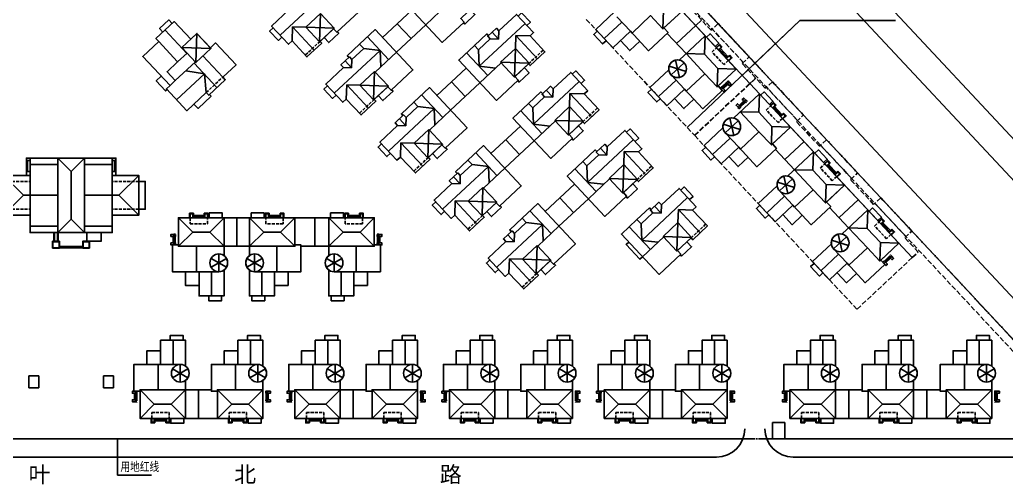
# Model space of a CAD drawing. Extents: x -34815 to 81416, y -425322 to 67478.
# Drawn here: x 3148 to 6183, y -54604 to -53176 of the extents above; entities that cross this region are included whole.
import ezdxf

# ---------------------------------------------------------------- set-up
doc = ezdxf.new("R2010")
doc.units = 0
doc.header["$LTSCALE"] = 1000
doc.header["$MEASUREMENT"] = 0
doc.linetypes.add('DASH', pattern=[0.35, 0.25, -0.1])
doc.linetypes.add('DOTE', pattern=[2.42, 2, -0.2, 0.02, -0.2])
doc.layers.add('WALL', color=2, linetype='Continuous', lineweight=25)
doc.layers.add('坯担层', color=7, linetype='Continuous')
doc.styles.add('_TCH_DIM', font='SIMPLEX', dxfattribs={"bigfont": 'GBCBIG'})
doc.styles.add('宋体', font='', dxfattribs={"width": 0.666667})
doc.styles.get('宋体').set_extended_font_data('SimSun')

# ---------------------------------------------------------------- blocks, each defined once
blk = doc.blocks.new('jhjuuoiuo')
at = {"color": 9, "linetype": 'Continuous'}
for p, q in [((353099, 611012), (715639, 222973)), ((362679, 611012), (725218, 222973)), ((626797, 278513), (369120, 554327)), ((377979, 555087), (632721, 282427)), ((554097, 349883), (527267, 378600)), ((527267, 378600), (554097, 349883)), ((538599, 338932), (566551, 365523)), ((542143, 365607), (540682, 364241)), ((552221, 351891), (566551, 365523)), ((566551, 365523), (590249, 365523)), ((554165, 349810), (594444, 306698)), ((554165, 349810), (594444, 306698)), ((274360, 261687), (551860, 261687)), ((397193, 261687), (397193, 252687)), ((558860, 261687), (619490, 261687)), ((280360, 257187), (545860, 257187)), ((564860, 257187), (621760, 257187)), ((397193, 252687), (405607, 252687))]:
    blk.add_line(p, q, dxfattribs=at)
at = {"color": 1, "linetype": 'DOTE', "ltscale": 2}
for p, q in [((369120, 554327), (642529, 261687)), ((642529, 261687), (179160, 261687))]:
    blk.add_line(p, q, dxfattribs=at)
at = {"color": 1, "linetype": 'DASH', "ltscale": 5}
blk.add_line((639782, 261687), (367645, 552940), dxfattribs=at)
at = {"color": 5, "linetype": 'DASH', "ltscale": 5}
for p, q in [((544498, 363086), (538764, 369224)), ((544498, 363086), (538764, 369224)), ((513530, 365765), (540359, 337048)), ((546254, 364726), (544498, 363086)), ((544791, 363359), (544498, 363086)), ((552505, 355102), (544791, 363359)), ((553972, 356472), (546254, 364726)), ((552213, 354829), (553972, 356472)), ((552213, 354829), (552505, 355102)), ((555558, 351248), (552213, 354829)), ((555558, 351248), (552213, 354829)), ((554097, 349883), (555558, 351248)), ((554097, 349883), (555558, 351248)), ((555626, 351175), (554165, 349810)), ((555626, 351175), (554165, 349810)), ((557947, 348691), (555626, 351175)), ((557947, 348691), (555626, 351175)), ((559703, 350331), (557947, 348691)), ((567417, 342073), (559703, 350331)), ((540359, 337048), (554097, 349883)), ((540427, 336975), (554165, 349810)), ((558240, 348964), (557947, 348691)), ((565954, 340707), (558240, 348964)), ((565662, 340434), (567417, 342073)), ((565662, 340434), (565954, 340707)), ((571396, 334296), (565662, 340434)), ((571396, 334296), (565662, 340434)), ((580706, 293863), (540427, 336975)), ((573150, 335934), (571396, 334296)), ((580865, 327678), (573150, 335934)), ((571689, 334569), (571396, 334296)), ((579403, 326312), (571689, 334569)), ((579111, 326039), (580865, 327678)), ((579111, 326039), (579403, 326312)), ((584845, 319901), (579111, 326039)), ((584845, 319901), (579111, 326039)), ((586600, 321540), (584845, 319901)), ((594314, 313283), (586600, 321540)), ((585138, 320174), (584845, 319901)), ((592852, 311917), (585138, 320174)), ((592560, 311644), (594314, 313283)), ((592560, 311644), (592852, 311917)), ((595905, 308063), (592560, 311644)), ((595905, 308063), (592560, 311644)), ((594444, 306698), (580706, 293863)), ((594444, 306698), (595905, 308063))]:
    blk.add_line(p, q, dxfattribs=at)
at = {"color": 9, "linetype": 'Continuous'}
for centre, start, end in [((545860, 264187), 270, 360), ((564860, 264187), 180, 270)]:
    blk.add_arc(centre, 7000, start, end, dxfattribs=at)
at = {"layer": 'WALL', "color": 5}
for p, q in [((440630, 363961), (440510, 360428)), ((446023, 358189), (440630, 363961)), ((440630, 363961), (443880, 363851)), ((496025, 361796), (495915, 358546)), ((501418, 356024), (496025, 361796)), ((496025, 361796), (499559, 361676)), ((546382, 358140), (547193, 358898)), ((548225, 356167), (549037, 356925)), ((454079, 349567), (453959, 346033)), ((459472, 343794), (454079, 349567)), ((454079, 349567), (457329, 349456)), ((548345, 350106), (547176, 349014)), ((548529, 349909), (547360, 348817)), ((548714, 349712), (547545, 348620)), ((548584, 349851), (549082, 349317)), ((509474, 347401), (509364, 344151)), ((514867, 341629), (509474, 347401)), ((509474, 347401), (513008, 347281)), ((552612, 345540), (551443, 344447)), ((552796, 345342), (551627, 344250)), ((552742, 345401), (552243, 345934)), ((552980, 345145), (551811, 344053)), ((559831, 343745), (560642, 344503)), ((561674, 341772), (562485, 342530)), ((467528, 335172), (467408, 331638)), ((472921, 329399), (467528, 335172)), ((467528, 335172), (470778, 335061)), ((522923, 333006), (522813, 329756)), ((528316, 327234), (522923, 333006)), ((522923, 333006), (526457, 332886)), ((573280, 329350), (574091, 330108)), ((575123, 327377), (575934, 328135)), ((480977, 320777), (480857, 317243)), ((486370, 315004), (480977, 320777)), ((480977, 320777), (484227, 320666)), ((536372, 318612), (536262, 315361)), ((541765, 312839), (536372, 318612)), ((536372, 318612), (539906, 318492)), ((412310, 316587), (415860, 313037)), ((416010, 316587), (416010, 317697)), ((418710, 316587), (418710, 317697)), ((423610, 316587), (420060, 313037)), ((429910, 316587), (433460, 313037)), ((434810, 316587), (434810, 317697)), ((437510, 316587), (437510, 317697)), ((441210, 316587), (437660, 313037)), ((449610, 316587), (453160, 313037)), ((454510, 316587), (454510, 317697)), ((457210, 316587), (457210, 317697)), ((460910, 316587), (457360, 313037)), ((586729, 314955), (587540, 315713)), ((588572, 312982), (589383, 313740)), ((381375, 310737), (381375, 312887)), ((381495, 310737), (381495, 312887)), ((382315, 310737), (382315, 312887)), ((382435, 310737), (382435, 312887)), ((411160, 311937), (410430, 311937)), ((410970, 311937), (410970, 310337)), ((411240, 311937), (411240, 310337)), ((411510, 311937), (411510, 310337)), ((412310, 309487), (415860, 313037)), ((423610, 309487), (420060, 313037)), ((429910, 309487), (433460, 313037)), ((441210, 309487), (437660, 313037)), ((449610, 309487), (453160, 313037)), ((460910, 309487), (457360, 313037)), ((461710, 311937), (461710, 310337)), ((461980, 311937), (461980, 310337)), ((462060, 311937), (462790, 311937)), ((462250, 311937), (462250, 310337)), ((382760, 309437), (388560, 309437)), ((382760, 309137), (388560, 309137)), ((389235, 310797), (393235, 310797)), ((389235, 310737), (393235, 310737)), ((494426, 306382), (494305, 302848)), ((499819, 300609), (494426, 306382)), ((494426, 306382), (497676, 306271)), ((588692, 306922), (587523, 305829)), ((588876, 306724), (587707, 305632)), ((589061, 306527), (587892, 305435)), ((588931, 306666), (589429, 306132)), ((377660, 277376), (375160, 277376)), ((375160, 277376), (375160, 274376)), ((377660, 274376), (377660, 277376)), ((393660, 274376), (393660, 277376)), ((393660, 277376), (396160, 277376)), ((396160, 277376), (396160, 274376)), ((375160, 274376), (377660, 274376)), ((396160, 274376), (393660, 274376)), ((401420, 271437), (401420, 273037)), ((401690, 271437), (401690, 273037)), ((401960, 271437), (401960, 273037)), ((402760, 273887), (406310, 270337)), ((414060, 273887), (410510, 270337)), ((421960, 273887), (425510, 270337)), ((433260, 273887), (429710, 270337)), ((434060, 271437), (434060, 273037)), ((434330, 271437), (434330, 273037)), ((434600, 271437), (434600, 273037)), ((439820, 271437), (439820, 273037)), ((440090, 271437), (440090, 273037)), ((440360, 271437), (440360, 273037)), ((441160, 273887), (444710, 270337)), ((452460, 273887), (448910, 270337)), ((460360, 273887), (463910, 270337)), ((471660, 273887), (468110, 270337)), ((472460, 271437), (472460, 273037)), ((472730, 271437), (472730, 273037)), ((473000, 271437), (473000, 273037)), ((478220, 271437), (478220, 273037)), ((478490, 271437), (478490, 273037)), ((478760, 271437), (478760, 273037)), ((479560, 273887), (483110, 270337)), ((490860, 273887), (487310, 270337)), ((498760, 273887), (502310, 270337)), ((510060, 273887), (506510, 270337)), ((510860, 271437), (510860, 273037)), ((511130, 271437), (511130, 273037)), ((511400, 271437), (511400, 273037)), ((516620, 271437), (516620, 273037)), ((516890, 271437), (516890, 273037)), ((517160, 271437), (517160, 273037)), ((517960, 273887), (521510, 270337)), ((529260, 273887), (525710, 270337)), ((537160, 273887), (540710, 270337)), ((548460, 273887), (544910, 270337)), ((549260, 271437), (549260, 273037)), ((549530, 271437), (549530, 273037)), ((549800, 271437), (549800, 273037)), ((562720, 271436), (562720, 273036)), ((562990, 271436), (562990, 273036)), ((563260, 271436), (563260, 273036)), ((564060, 273886), (567610, 270336)), ((575360, 273886), (571810, 270336)), ((583460, 273886), (587010, 270336)), ((594760, 273886), (591210, 270336)), ((602860, 273886), (606410, 270336)), ((614160, 273886), (610610, 270336)), ((614960, 271436), (614960, 273036)), ((615230, 271436), (615230, 273036)), ((615500, 271436), (615500, 273036)), ((401610, 271437), (400880, 271437)), ((402760, 266787), (406310, 270337)), ((414060, 266787), (410510, 270337)), ((421960, 266787), (425510, 270337)), ((433260, 266787), (429710, 270337)), ((434410, 271437), (435140, 271437)), ((440010, 271437), (439280, 271437)), ((441160, 266787), (444710, 270337)), ((452460, 266787), (448910, 270337)), ((460360, 266787), (463910, 270337)), ((471660, 266787), (468110, 270337)), ((472810, 271437), (473540, 271437)), ((478410, 271437), (477680, 271437)), ((479560, 266787), (483110, 270337)), ((490860, 266787), (487310, 270337)), ((498760, 266787), (502310, 270337)), ((510060, 266787), (506510, 270337)), ((511210, 271437), (511940, 271437)), ((516810, 271437), (516080, 271437)), ((517960, 266787), (521510, 270337)), ((529260, 266787), (525710, 270337)), ((537160, 266787), (540710, 270337)), ((548460, 266787), (544910, 270337)), ((549610, 271437), (550340, 271437)), ((562910, 271436), (562180, 271436)), ((564060, 266786), (567610, 270336)), ((575360, 266786), (571810, 270336)), ((583460, 266786), (587010, 270336)), ((594760, 266786), (591210, 270336)), ((602860, 266786), (606410, 270336)), ((614160, 266786), (610610, 270336)), ((615310, 271436), (616040, 271436)), ((406460, 266787), (406460, 265677)), ((409160, 266787), (409160, 265677)), ((425660, 266787), (425660, 265677)), ((428360, 266787), (428360, 265677)), ((444860, 266787), (444860, 265677)), ((447560, 266787), (447560, 265677)), ((464060, 266787), (464060, 265677)), ((466760, 266787), (466760, 265677)), ((483260, 266787), (483260, 265677)), ((485960, 266787), (485960, 265677)), ((502460, 266787), (502460, 265677)), ((505160, 266787), (505160, 265677)), ((521660, 266787), (521660, 265677)), ((524360, 266787), (524360, 265677)), ((540860, 266787), (540860, 265677)), ((543560, 266787), (543560, 265677)), ((559760, 261745), (559760, 265745)), ((559760, 265745), (562760, 265745)), ((562760, 265745), (562760, 261745)), ((567760, 266786), (567760, 265676)), ((570460, 266786), (570460, 265676)), ((587160, 266786), (587160, 265676)), ((589860, 266786), (589860, 265676)), ((606560, 266786), (606560, 265676)), ((609260, 266786), (609260, 265676)), ((562760, 261745), (559760, 261745))]:
    blk.add_line(p, q, dxfattribs=at)
for points in [[(486110, 376071), (486987, 376891), (482754, 381421), (478370, 377325), (477755, 377982), (475636, 376003), (476251, 375345), (473328, 372614), (472304, 373710), (468431, 370092), (477784, 360081), (483191, 365133), (482372, 366010), (485733, 369150), (486143, 368712), (489796, 372125), (486110, 376071)], [(440510, 360428), (439633, 359609), (435400, 364139), (439784, 368235), (439170, 368893), (441289, 370873), (441903, 370215), (444826, 372946), (443802, 374042), (447675, 377660), (457028, 367649), (451620, 362598), (450801, 363474), (447440, 360334), (447850, 359896), (444196, 356482), (440510, 360428)], [(437516, 361874), (448879, 372490)], [(462967, 361292), (470274, 368119)], [(478949, 369381), (473688, 364466)], [(483052, 365004), (483394, 364638), (485878, 366959), (484717, 368202)], [(498794, 364253), (499663, 365065), (497479, 367404), (496609, 366591)], [(543037, 361720), (537302, 367858)], [(409329, 348540), (414381, 343133), (419203, 347638), (419818, 346981), (423910, 350804), (423295, 351461), (426584, 354533), (421532, 359941), (420216, 358712), (416871, 362292), (415337, 360859), (411241, 365243), (406710, 361010), (407393, 360280), (403447, 356593), (410206, 349359), (409329, 348540), (414381, 343133)], [(410758, 364792), (409939, 365669), (407601, 363485), (408420, 362608)], [(447534, 367265), (447294, 360197)], [(499559, 361676), (500436, 362496), (496203, 367026), (491819, 362930), (491204, 363587), (489085, 361608), (489700, 360950), (486777, 358219), (485753, 359315), (481880, 355697), (491233, 345686), (496640, 350738), (495821, 351615), (499182, 354756), (499592, 354317), (503245, 357731), (499559, 361676)], [(408975, 363127), (414369, 357354)], [(437991, 361366), (437121, 360554), (434937, 362892), (435806, 363704)], [(443880, 363851), (450947, 363611)], [(451759, 362727), (452101, 362362), (449616, 360041), (448456, 361283)], [(453959, 346033), (453082, 345214), (448849, 349744), (453233, 353840), (452619, 354498), (454738, 356478), (455352, 355820), (458275, 358551), (457251, 359647), (461124, 363265), (470477, 353254), (465069, 348203), (464250, 349079), (460889, 345939), (461299, 345501), (457645, 342087), (453959, 346033)], [(466381, 357639), (473688, 364466)], [(466621, 364706), (470034, 361052)], [(498319, 364761), (486957, 354145)], [(490145, 362598), (491749, 360880)], [(491819, 362930), (491749, 360880)], [(535932, 359804), (540682, 364241)], [(407393, 360280), (412103, 355238), (409473, 352780), (411521, 350588), (410206, 349359)], [(416871, 362292), (416626, 355084)], [(459188, 361456), (464444, 355830)], [(489204, 361788), (488829, 362189), (485753, 359315)], [(489700, 360950), (491749, 360880)], [(538287, 357283), (533577, 362325)], [(413145, 358811), (420353, 358566)], [(450965, 347479), (462328, 358095)], [(454550, 356372), (454175, 356773), (457251, 359647)], [(458275, 358551), (462328, 358095)], [(461120, 352723), (466381, 357639)], [(462508, 354020), (462328, 358095)], [(483816, 357506), (489073, 351880)], [(486777, 358219), (486957, 354145)], [(495915, 358546), (495675, 351479)], [(545734, 358834), (546545, 359592), (547193, 358898)], [(545836, 358724), (546537, 359380), (546981, 358905), (546280, 358250)], [(546382, 358140), (546601, 358345), (548445, 356372), (548225, 356167)], [(546799, 358529), (548642, 356556)], [(411521, 350588), (416490, 355230)], [(412103, 355238), (414442, 357422)], [(423295, 351461), (418380, 356722)], [(453678, 355488), (455283, 353771)], [(455352, 355820), (455283, 353771)], [(492261, 355132), (499328, 354892)], [(548772, 355582), (549473, 356238), (549029, 356713), (548328, 356057)], [(548874, 355473), (549685, 356231), (549037, 356925)], [(418723, 352253), (414151, 353046)], [(421864, 348892), (416197, 354957)], [(453233, 353840), (455283, 353771)], [(460983, 352870), (460743, 345803)], [(476416, 346897), (483723, 353724)], [(491009, 353689), (486957, 354145)], [(492398, 354986), (487137, 350071)], [(513008, 347281), (513885, 348101), (509652, 352631), (505268, 348535), (504653, 349193), (502534, 347213), (503149, 346555), (500226, 343824), (499202, 344920), (495329, 341302), (504682, 331291), (510089, 336343), (509270, 337220), (512631, 340361), (513041, 339922), (516694, 343336), (513008, 347281)], [(496501, 350609), (496843, 350243), (499327, 352564), (498166, 353807)], [(512243, 349858), (513112, 350671), (510927, 353009), (510058, 352196)], [(408014, 351705), (406772, 350544), (409093, 348060), (409458, 348401)], [(411855, 345836), (418723, 352253)], [(418723, 352253), (419203, 347638)], [(480070, 350311), (483483, 346657)], [(511768, 350366), (500406, 339750)], [(451440, 346971), (450570, 346159), (448386, 348497), (449255, 349310)], [(457329, 349456), (464396, 349216)], [(465208, 348332), (465550, 347967), (463065, 345646), (461905, 346888)], [(467408, 331638), (466531, 330819), (462298, 335349), (466682, 339445), (466068, 340103), (468187, 342083), (468801, 341425), (471724, 344156), (470700, 345252), (474573, 348870), (483926, 338860), (478518, 333808), (477699, 334684), (474338, 331544), (474748, 331106), (471094, 327692), (467408, 331638)], [(479830, 343244), (487137, 350071)], [(502653, 347393), (502278, 347794), (499202, 344920)], [(503594, 348203), (505198, 346485)], [(505268, 348535), (505198, 346485)], [(420008, 347158), (420410, 346727), (417159, 343689), (416142, 344778)], [(467999, 341977), (467624, 342378), (470700, 345252)], [(472636, 347061), (477893, 341435)], [(503149, 346555), (505198, 346485)], [(464414, 333084), (475777, 343700)], [(471724, 344156), (475777, 343700)], [(474569, 338328), (479830, 343244)], [(475957, 339626), (475777, 343700)], [(497265, 343111), (502522, 337485)], [(500226, 343824), (500406, 339750)], [(509364, 344151), (509124, 337084)], [(559183, 344439), (559994, 345197), (560642, 344503)], [(559285, 344330), (559986, 344985), (560430, 344510), (559729, 343855)], [(559831, 343745), (560050, 343950), (561894, 341977), (561674, 341772)], [(560248, 344134), (562091, 342161)], [(467127, 341093), (468732, 339376)], [(468801, 341425), (468732, 339376)], [(505847, 340591), (500586, 335676)], [(505710, 340737), (512777, 340497)], [(562221, 341187), (562922, 341843), (562478, 342318), (561777, 341662)], [(562323, 341078), (563134, 341836), (562485, 342530)], [(466682, 339445), (468732, 339376)], [(474432, 338475), (474192, 331408)], [(489865, 332502), (497172, 339329)], [(504458, 339294), (500406, 339750)], [(526457, 332886), (527334, 333706), (523101, 338236), (518717, 334140), (518102, 334798), (515983, 332818), (516598, 332160), (513675, 329429), (512651, 330525), (508778, 326907), (518131, 316896), (523538, 321948), (522719, 322825), (526080, 325966), (526490, 325527), (530143, 328941), (526457, 332886)], [(509950, 336214), (510292, 335848), (512776, 338169), (511615, 339412)], [(525692, 335463), (526561, 336276), (524376, 338614), (523507, 337801)], [(569935, 332930), (564200, 339068)], [(493279, 328849), (500586, 335676)], [(493519, 335916), (496932, 332262)], [(525217, 335971), (513855, 325355)], [(562830, 331014), (567580, 335451)], [(464889, 332576), (464019, 331764), (461835, 334102), (462704, 334915)], [(470778, 335061), (477845, 334821)], [(478657, 333937), (478999, 333572), (476514, 331251), (475354, 332493)], [(480857, 317243), (479980, 316424), (475747, 320954), (480131, 325050), (479517, 325708), (481636, 327688), (482250, 327030), (485173, 329761), (484149, 330857), (488022, 334475), (497375, 324465), (491967, 319413), (491148, 320290), (487787, 317149), (488197, 316711), (484543, 313297), (480857, 317243)], [(516102, 332999), (515727, 333400), (512651, 330525)], [(517043, 333808), (518647, 332091)], [(518717, 334140), (518647, 332091)], [(565185, 328493), (560475, 333535)], [(374560, 330787), (374560, 328087)], [(374860, 330787), (374860, 328087)], [(375460, 329787), (375460, 331387), (382335, 331387)], [(382335, 331387), (385660, 328062), (388985, 331387)], [(388985, 331387), (395860, 331387), (395860, 329787)], [(396460, 330787), (396460, 328087)], [(396760, 330787), (396760, 328087)], [(481448, 327582), (481073, 327983), (484149, 330857)], [(486085, 332666), (491342, 327040)], [(516598, 332160), (518647, 332091)], [(572632, 330044), (573443, 330802), (574091, 330108)], [(572734, 329935), (573435, 330590), (573879, 330115), (573178, 329460)], [(382335, 329787), (375460, 329787), (375460, 327087), (368860, 327087), (368860, 317187), (375460, 317187), (375460, 314487), (382335, 314487)], [(388985, 314487), (395860, 314487), (395860, 317187), (402460, 317187), (402460, 327087), (395860, 327087), (395860, 329787), (388985, 329787)], [(477863, 318689), (489226, 329305)], [(485173, 329761), (489226, 329305)], [(488018, 323933), (493279, 328849)], [(489406, 325231), (489226, 329305)], [(510714, 328716), (515971, 323090)], [(513675, 329429), (513855, 325355)], [(522813, 329756), (522573, 322689)], [(573280, 329350), (573499, 329555), (575343, 327582), (575123, 327377)], [(573697, 329739), (575540, 327766)], [(575772, 326683), (576583, 327441), (575934, 328135)], [(368860, 317187), (373810, 322137), (368860, 327087)], [(375460, 328087), (374560, 328087), (374560, 327087)], [(375460, 327087), (375460, 317187)], [(385660, 328062), (385660, 316212)], [(395860, 328087), (396760, 328087), (396760, 327087)], [(395860, 327087), (395860, 317187)], [(402460, 317187), (397510, 322137), (402460, 327087)], [(480576, 326698), (482181, 324981)], [(482250, 327030), (482181, 324981)], [(519296, 326196), (514035, 321281)], [(519159, 326342), (526226, 326102)], [(575670, 326793), (576371, 327448), (575927, 327923), (575226, 327267)], [(402460, 318687), (404060, 318687), (404060, 325587), (402460, 325587)], [(480131, 325050), (482181, 324981)], [(487881, 324080), (487641, 317013)], [(503314, 318107), (510621, 324934)], [(517907, 324899), (513855, 325355)], [(539906, 318492), (540783, 319311), (536550, 323841), (532166, 319745), (531551, 320403), (529432, 318423), (530047, 317765), (527124, 315034), (526100, 316130), (522227, 312512), (531580, 302502), (536987, 307553), (536168, 308430), (539529, 311571), (539939, 311132), (543592, 314546), (539906, 318492)], [(523399, 321819), (523741, 321453), (526225, 323774), (525064, 325017)], [(539141, 321068), (540010, 321881), (537825, 324219), (536956, 323406)], [(583384, 318536), (577649, 324673)], [(373810, 322137), (382335, 322137)], [(397510, 322137), (388985, 322137)], [(506728, 314454), (514035, 321281)], [(506968, 321521), (510381, 317867)], [(538666, 321576), (527304, 310960)], [(576279, 316619), (581029, 321056)], [(478338, 318181), (477468, 317369), (475284, 319707), (476153, 320520)], [(484227, 320666), (491294, 320426)], [(492106, 319542), (492448, 319177), (489963, 316856), (488803, 318098)], [(494305, 302848), (493429, 302029), (489196, 306559), (493580, 310655), (492966, 311313), (495085, 313293), (495699, 312635), (498622, 315366), (497598, 316462), (501471, 320080), (510824, 310070), (505416, 305018), (504597, 305895), (501236, 302754), (501646, 302316), (497992, 298902), (494305, 302848)], [(529551, 318604), (529176, 319005), (526100, 316130)], [(530492, 319413), (532096, 317696)], [(532166, 319745), (532096, 317696)], [(578634, 314098), (573924, 319140)], [(382335, 312887), (385660, 316212), (388985, 312887)], [(415060, 316587), (415060, 317697), (416010, 317697)], [(415210, 316587), (415210, 317547), (415860, 317547), (415860, 316587)], [(418710, 317157), (416010, 317157)], [(418710, 316587), (418710, 316887), (416010, 316887), (416010, 316587)], [(419660, 316587), (419660, 317697), (418710, 317697)], [(419510, 316587), (419510, 317547), (418860, 317547), (418860, 316587)], [(429910, 316587), (423610, 316587)], [(426760, 309487), (426760, 316587)], [(433860, 316587), (433860, 317697), (434810, 317697)], [(434010, 316587), (434010, 317547), (434660, 317547), (434660, 316587)], [(434810, 317157), (437510, 317157)], [(434810, 316587), (434810, 316887), (437510, 316887), (437510, 316587)], [(438460, 316587), (438460, 317697), (437510, 317697)], [(438310, 316587), (438310, 317547), (437660, 317547), (437660, 316587)], [(441210, 316587), (449610, 316587)], [(446160, 309487), (446160, 316587)], [(453560, 316587), (453560, 317697), (454510, 317697)], [(453710, 316587), (453710, 317547), (454360, 317547), (454360, 316587)], [(454510, 317157), (457210, 317157)], [(454510, 316587), (454510, 316887), (457210, 316887), (457210, 316587)], [(458160, 316587), (458160, 317697), (457210, 317697)], [(458010, 316587), (458010, 317547), (457360, 317547), (457360, 316587)], [(494896, 313187), (494522, 313588), (497598, 316462)], [(499534, 318271), (504791, 312645)], [(530047, 317765), (532096, 317696)], [(586081, 315649), (586892, 316407), (587540, 315713)], [(586183, 315540), (586884, 316195), (587328, 315720), (586627, 315065)], [(375460, 314487), (375460, 312887), (382335, 312887)], [(388985, 312887), (395860, 312887), (395860, 314487)], [(491312, 304294), (502675, 314910)], [(498622, 315366), (502675, 314910)], [(501466, 309539), (506728, 314454)], [(502855, 310836), (502675, 314910)], [(524163, 314321), (529420, 308695)], [(527124, 315034), (527304, 310960)], [(536262, 315361), (536022, 308294)], [(586729, 314955), (586948, 315160), (588792, 313187), (588572, 312982)], [(587146, 315344), (588989, 313371)], [(589119, 312398), (589820, 313053), (589376, 313528), (588675, 312873)], [(589221, 312288), (590032, 313046), (589383, 313740)], [(389535, 310797), (389535, 312887)], [(393135, 310797), (393135, 312887)], [(494025, 312303), (495630, 310586)], [(495699, 312635), (495630, 310586)], [(532745, 311801), (527484, 306886)], [(532608, 311947), (539675, 311707)], [(381160, 310637), (381060, 310737)], [(381160, 309137), (381060, 309037)], [(382660, 310637), (382760, 310737)], [(382660, 309137), (382760, 309037)], [(388660, 310637), (388560, 310737)], [(388660, 309137), (388560, 309037)], [(389235, 310797), (389235, 310737)], [(390160, 310637), (390260, 310737)], [(390160, 309137), (390260, 309037)], [(393235, 310797), (393235, 310737)], [(429910, 309487), (423610, 309487)], [(442710, 309487), (449610, 309487)], [(493580, 310655), (495630, 310586)], [(501330, 309685), (501090, 302618)], [(524070, 310539), (523412, 309924), (526825, 306271), (527484, 306886)], [(531356, 310504), (527304, 310960)], [(536848, 307424), (537189, 307058), (539674, 309380), (538513, 310622)], [(491787, 303786), (490917, 302974), (488733, 305312), (489602, 306125)], [(497676, 306271), (504743, 306031)], [(505555, 305147), (505897, 304782), (503412, 302461), (502252, 303703)], [(410260, 286187), (410260, 287387), (413460, 287387), (413460, 286187)], [(429460, 286187), (429460, 287387), (432660, 287387), (432660, 286187)], [(448660, 286187), (448660, 287387), (451860, 287387), (451860, 286187)], [(467860, 286187), (467860, 287387), (471060, 287387), (471060, 286187)], [(487060, 286187), (487060, 287387), (490260, 287387), (490260, 286187)], [(506260, 286187), (506260, 287387), (509460, 287387), (509460, 286187)], [(525460, 286187), (525460, 287387), (528660, 287387), (528660, 286187)], [(544660, 286187), (544660, 287387), (547860, 287387), (547860, 286187)], [(571560, 286186), (571560, 287386), (574760, 287386), (574760, 286186)], [(590960, 286186), (590960, 287386), (594160, 287386), (594160, 286186)], [(610360, 286186), (610360, 287386), (613560, 287386), (613560, 286186)], [(410960, 286187), (410960, 280187)], [(430160, 286187), (430160, 280187)], [(449360, 286187), (449360, 280187)], [(468560, 286187), (468560, 280187)], [(487760, 286187), (487760, 280187)], [(506960, 286187), (506960, 280187)], [(526160, 286187), (526160, 280187)], [(545360, 286187), (545360, 280187)], [(572260, 286186), (572260, 280186)], [(591660, 286186), (591660, 280186)], [(611060, 286186), (611060, 280186)], [(404460, 280187), (404460, 283587), (407860, 283587)], [(423660, 280187), (423660, 283587), (427060, 283587)], [(442860, 280187), (442860, 283587), (446260, 283587)], [(462060, 280187), (462060, 283587), (465460, 283587)], [(481260, 280187), (481260, 283587), (484660, 283587)], [(500460, 280187), (500460, 283587), (503860, 283587)], [(519660, 280187), (519660, 283587), (523060, 283587)], [(538860, 280187), (538860, 283587), (542260, 283587)], [(565760, 280186), (565760, 283586), (569160, 283586)], [(585160, 280186), (585160, 283586), (588560, 283586)], [(604560, 280186), (604560, 283586), (607960, 283586)], [(407860, 280187), (412760, 280187)], [(412760, 275787), (412760, 280187)], [(427060, 280187), (431960, 280187)], [(431960, 275787), (431960, 280187)], [(446260, 280187), (451160, 280187)], [(451160, 275787), (451160, 280187)], [(465460, 280187), (470360, 280187)], [(470360, 275787), (470360, 280187)], [(484660, 280187), (489560, 280187)], [(489560, 275787), (489560, 280187)], [(503860, 280187), (508760, 280187)], [(508760, 275787), (508760, 280187)], [(523060, 280187), (527960, 280187)], [(527960, 275787), (527960, 280187)], [(542260, 280187), (547160, 280187)], [(547160, 275787), (547160, 280187)], [(569160, 280186), (574060, 280186)], [(574060, 275786), (574060, 280186)], [(588560, 280186), (593460, 280186)], [(593460, 275786), (593460, 280186)], [(607960, 280186), (612860, 280186)], [(612860, 275786), (612860, 280186)], [(414666, 276887), (410855, 279087)], [(414666, 279087), (410855, 276887)], [(433866, 276887), (430055, 279087)], [(433866, 279087), (430055, 276887)], [(453066, 276887), (449255, 279087)], [(453066, 279087), (449255, 276887)], [(472266, 276887), (468455, 279087)], [(472266, 279087), (468455, 276887)], [(491466, 276887), (487655, 279087)], [(491466, 279087), (487655, 276887)], [(510666, 276887), (506855, 279087)], [(510666, 279087), (506855, 276887)], [(529866, 276887), (526055, 279087)], [(529866, 279087), (526055, 276887)], [(549066, 276887), (545255, 279087)], [(549066, 279087), (545255, 276887)], [(575966, 276886), (572155, 279086)], [(575966, 279086), (572155, 276886)], [(595366, 276886), (591555, 279086)], [(595366, 279086), (591555, 276886)], [(614766, 276886), (610955, 279086)], [(614766, 279086), (610955, 276886)], [(402010, 273537), (402010, 273037), (401610, 273037), (401610, 273537)], [(407260, 273887), (414060, 273887)], [(414060, 273887), (420460, 273887)], [(417260, 273887), (417260, 266787)], [(426460, 273887), (433260, 273887)], [(434010, 273537), (434010, 273587), (434410, 273587), (434410, 273037), (434010, 273037), (434010, 273337)], [(434010, 273537), (434010, 273037), (434410, 273037), (434410, 273537)], [(440410, 273537), (440410, 273037), (440010, 273037), (440010, 273537)], [(445660, 273887), (452460, 273887)], [(452460, 273887), (458860, 273887)], [(455660, 273887), (455660, 266787)], [(464860, 273887), (471660, 273887)], [(472410, 273537), (472410, 273587), (472810, 273587), (472810, 273037), (472410, 273037), (472410, 273337)], [(472410, 273537), (472410, 273037), (472810, 273037), (472810, 273537)], [(478810, 273537), (478810, 273037), (478410, 273037), (478410, 273537)], [(484060, 273887), (490860, 273887)], [(490860, 273887), (497260, 273887)], [(494060, 273887), (494060, 266787)], [(503260, 273887), (510060, 273887)], [(510810, 273537), (510810, 273587), (511210, 273587), (511210, 273037), (510810, 273037), (510810, 273337)], [(510810, 273537), (510810, 273037), (511210, 273037), (511210, 273537)], [(517210, 273537), (517210, 273037), (516810, 273037), (516810, 273537)], [(522460, 273887), (529260, 273887)], [(529260, 273887), (535660, 273887)], [(532460, 273887), (532460, 266787)], [(541660, 273887), (548460, 273887)], [(549210, 273537), (549210, 273587), (549610, 273587), (549610, 273037), (549210, 273037), (549210, 273337)], [(549210, 273537), (549210, 273037), (549610, 273037), (549610, 273537)], [(563310, 273536), (563310, 273036), (562910, 273036), (562910, 273536)], [(568560, 273886), (575360, 273886)], [(581960, 273886), (575360, 273886)], [(578710, 273886), (578710, 266786)], [(587960, 273886), (594760, 273886)], [(601360, 273886), (594760, 273886)], [(598060, 273886), (598060, 266786)], [(607360, 273886), (614160, 273886)], [(614910, 273536), (614910, 273586), (615310, 273586), (615310, 273036), (614910, 273036), (614910, 273336)], [(614910, 273536), (614910, 273036), (615310, 273036), (615310, 273536)], [(402010, 270937), (402010, 270887), (401610, 270887), (401610, 271437), (402010, 271437), (402010, 271137)], [(406310, 270337), (410510, 270337)], [(425510, 270337), (429710, 270337)], [(434010, 270937), (434010, 270887), (434410, 270887), (434410, 271437), (434010, 271437), (434010, 271137)], [(440410, 270937), (440410, 270887), (440010, 270887), (440010, 271437), (440410, 271437), (440410, 271137)], [(444710, 270337), (448910, 270337)], [(463910, 270337), (468110, 270337)], [(472410, 270937), (472410, 270887), (472810, 270887), (472810, 271437), (472410, 271437), (472410, 271137)], [(478810, 270937), (478810, 270887), (478410, 270887), (478410, 271437), (478810, 271437), (478810, 271137)], [(483110, 270337), (487310, 270337)], [(502310, 270337), (506510, 270337)], [(510810, 270937), (510810, 270887), (511210, 270887), (511210, 271437), (510810, 271437), (510810, 271137)], [(517210, 270937), (517210, 270887), (516810, 270887), (516810, 271437), (517210, 271437), (517210, 271137)], [(521510, 270337), (525710, 270337)], [(540710, 270337), (544910, 270337)], [(549210, 270937), (549210, 270887), (549610, 270887), (549610, 271437), (549210, 271437), (549210, 271137)], [(563310, 270936), (563310, 270886), (562910, 270886), (562910, 271436), (563310, 271436), (563310, 271136)], [(567610, 270336), (571810, 270336)], [(587010, 270336), (591210, 270336)], [(606410, 270336), (610610, 270336)], [(614910, 270936), (614910, 270886), (615310, 270886), (615310, 271436), (614910, 271436), (614910, 271136)], [(405510, 266787), (405510, 265677), (406460, 265677)], [(405660, 266787), (405660, 265827), (406310, 265827), (406310, 266787)], [(409160, 266787), (409160, 266487), (406460, 266487), (406460, 266787)], [(409160, 266217), (406460, 266217)], [(410110, 266787), (410110, 265677), (409160, 265677)], [(409960, 266787), (409960, 265827), (409310, 265827), (409310, 266787)], [(410402, 266787), (410402, 265587), (413602, 265587), (413602, 266787)], [(414060, 266787), (421960, 266787)], [(424710, 266787), (424710, 265677), (425660, 265677)], [(424860, 266787), (424860, 265827), (425510, 265827), (425510, 266787)], [(428360, 266787), (428360, 266487), (425660, 266487), (425660, 266787)], [(428360, 266217), (425660, 266217)], [(429310, 266787), (429310, 265677), (428360, 265677)], [(429160, 266787), (429160, 265827), (428510, 265827), (428510, 266787)], [(429602, 266787), (429602, 265587), (432802, 265587), (432802, 266787)], [(443910, 266787), (443910, 265677), (444860, 265677)], [(444060, 266787), (444060, 265827), (444710, 265827), (444710, 266787)], [(447560, 266787), (447560, 266487), (444860, 266487), (444860, 266787)], [(447560, 266217), (444860, 266217)], [(448510, 266787), (448510, 265677), (447560, 265677)], [(448360, 266787), (448360, 265827), (447710, 265827), (447710, 266787)], [(448802, 266787), (448802, 265587), (452002, 265587), (452002, 266787)], [(452460, 266787), (460360, 266787)], [(463110, 266787), (463110, 265677), (464060, 265677)], [(463260, 266787), (463260, 265827), (463910, 265827), (463910, 266787)], [(466760, 266787), (466760, 266487), (464060, 266487), (464060, 266787)], [(466760, 266217), (464060, 266217)], [(467710, 266787), (467710, 265677), (466760, 265677)], [(467560, 266787), (467560, 265827), (466910, 265827), (466910, 266787)], [(468002, 266787), (468002, 265587), (471202, 265587), (471202, 266787)], [(482310, 266787), (482310, 265677), (483260, 265677)], [(482460, 266787), (482460, 265827), (483110, 265827), (483110, 266787)], [(485960, 266787), (485960, 266487), (483260, 266487), (483260, 266787)], [(485960, 266217), (483260, 266217)], [(486910, 266787), (486910, 265677), (485960, 265677)], [(486760, 266787), (486760, 265827), (486110, 265827), (486110, 266787)], [(487202, 266787), (487202, 265587), (490402, 265587), (490402, 266787)], [(490860, 266787), (498760, 266787)], [(501510, 266787), (501510, 265677), (502460, 265677)], [(501660, 266787), (501660, 265827), (502310, 265827), (502310, 266787)], [(505160, 266787), (505160, 266487), (502460, 266487), (502460, 266787)], [(505160, 266217), (502460, 266217)], [(506110, 266787), (506110, 265677), (505160, 265677)], [(505960, 266787), (505960, 265827), (505310, 265827), (505310, 266787)], [(506402, 266787), (506402, 265587), (509602, 265587), (509602, 266787)], [(520710, 266787), (520710, 265677), (521660, 265677)], [(520860, 266787), (520860, 265827), (521510, 265827), (521510, 266787)], [(524360, 266787), (524360, 266487), (521660, 266487), (521660, 266787)], [(524360, 266217), (521660, 266217)], [(525310, 266787), (525310, 265677), (524360, 265677)], [(525160, 266787), (525160, 265827), (524510, 265827), (524510, 266787)], [(525602, 266787), (525602, 265587), (528802, 265587), (528802, 266787)], [(529260, 266787), (537160, 266787)], [(539910, 266787), (539910, 265677), (540860, 265677)], [(540060, 266787), (540060, 265827), (540710, 265827), (540710, 266787)], [(543560, 266787), (543560, 266487), (540860, 266487), (540860, 266787)], [(543560, 266217), (540860, 266217)], [(544510, 266787), (544510, 265677), (543560, 265677)], [(544360, 266787), (544360, 265827), (543710, 265827), (543710, 266787)], [(544802, 266787), (544802, 265587), (548002, 265587), (548002, 266787)], [(566810, 266786), (566810, 265676), (567760, 265676)], [(566960, 266786), (566960, 265826), (567610, 265826), (567610, 266786)], [(570460, 266786), (570460, 266486), (567760, 266486), (567760, 266786)], [(570460, 266216), (567760, 266216)], [(571410, 266786), (571410, 265676), (570460, 265676)], [(571260, 266786), (571260, 265826), (570610, 265826), (570610, 266786)], [(571702, 266786), (571702, 265586), (574902, 265586), (574902, 266786)], [(583460, 266786), (575360, 266786)], [(586210, 266786), (586210, 265676), (587160, 265676)], [(586360, 266786), (586360, 265826), (587010, 265826), (587010, 266786)], [(589860, 266786), (589860, 266486), (587160, 266486), (587160, 266786)], [(589860, 266216), (587160, 266216)], [(590810, 266786), (590810, 265676), (589860, 265676)], [(590660, 266786), (590660, 265826), (590010, 265826), (590010, 266786)], [(591102, 266786), (591102, 265586), (594302, 265586), (594302, 266786)], [(602860, 266786), (594760, 266786)], [(605610, 266786), (605610, 265676), (606560, 265676)], [(605760, 266786), (605760, 265826), (606410, 265826), (606410, 266786)], [(609260, 266786), (609260, 266486), (606560, 266486), (606560, 266786)], [(609260, 266216), (606560, 266216)], [(610210, 266786), (610210, 265676), (609260, 265676)], [(610060, 266786), (610060, 265826), (609410, 265826), (609410, 266786)], [(610502, 266786), (610502, 265586), (613702, 265586), (613702, 266786)]]:
    blk.add_lwpolyline(points, dxfattribs=at)
for points in [[(524877, 362408), (529481, 366709), (532553, 363421), (537302, 367858), (529588, 376115), (523139, 370090, 0.5070926), (520546, 367667), (515851, 363281), (520083, 358750), (524468, 362847), (524877, 362408)], [(515851, 363281), (520083, 358750), (524468, 362847), (528973, 358024), (533833, 362564), (532809, 363660), (537302, 367858), (529588, 376115), (523139, 370090, 0.5070926), (520546, 367667), (515851, 363281)], [(538326, 348013), (542930, 352314), (546002, 349026), (550751, 353463), (543037, 361720), (536588, 355696, 0.5070926), (533995, 353272), (529300, 348886), (533532, 344355), (537917, 348452), (538326, 348013)], [(529300, 348886), (533532, 344355), (537917, 348452), (542422, 343629), (547282, 348169), (546258, 349265), (550751, 353463), (543037, 361720), (536588, 355696, 0.5070926), (533995, 353272), (529300, 348886)], [(551775, 333618), (556379, 337919), (559451, 334631), (564200, 339068), (556486, 347325), (550037, 341301, 0.5070926), (547444, 338877), (542749, 334491), (546981, 329960), (551366, 334057), (551775, 333618)], [(542749, 334491), (546981, 329960), (551366, 334057), (555871, 329234), (560731, 333774), (559707, 334870), (564200, 339068), (556486, 347325), (550037, 341301, 0.5070926), (547444, 338877), (542749, 334491)], [(565224, 319223), (569828, 323524), (572900, 320236), (577649, 324673), (569935, 332930), (563486, 326906, 0.5070926), (560893, 324482), (556198, 320096), (560430, 315566), (564815, 319662), (565224, 319223)], [(556198, 320096), (560430, 315566), (564815, 319662), (569320, 314839), (574180, 319379), (573155, 320475), (577649, 324673), (569935, 332930), (563486, 326906, 0.5070926), (560893, 324482), (556198, 320096)], [(578673, 304828), (583277, 309129), (586349, 305841), (591098, 310279), (583384, 318536), (576935, 312511, 0.5070926), (574342, 310087), (569647, 305701), (573879, 301171), (578264, 305267), (578673, 304828)], [(569647, 305701), (573879, 301171), (578264, 305267), (582769, 300444), (587629, 304984), (586604, 306080), (591098, 310279), (583384, 318536), (576935, 312511, 0.5070926), (574342, 310087), (569647, 305701)], [(423610, 297187), (417410, 297187), (417410, 303187), (410810, 303187), (410810, 309837), (412310, 309837), (412310, 316587), (423610, 316587), (423610, 307161, -0.5070926), (423610, 303612), (423610, 297187)], [(416810, 303187), (416810, 309487), (412310, 309487), (412310, 316587), (423610, 316587), (423610, 307161, -0.5070926), (423610, 303612), (423610, 297187), (417410, 297187), (417410, 303187), (416810, 303187)], [(436710, 303187), (436710, 309487), (441210, 309487), (441210, 316587), (429910, 316587), (429910, 307161, 0.5070926), (429910, 303612), (429910, 297187), (436110, 297187), (436110, 303187), (436710, 303187)], [(429910, 297187), (436110, 297187), (436110, 303187), (442710, 303187), (442710, 309837), (441210, 309837), (441210, 316587), (429910, 316587), (429910, 307161, 0.5070926), (429910, 303612), (429910, 297187)], [(456410, 303187), (456410, 309487), (460910, 309487), (460910, 316587), (449610, 316587), (449610, 307161, 0.5070926), (449610, 303612), (449610, 297187), (455810, 297187), (455810, 303187), (456410, 303187)], [(449610, 297187), (455810, 297187), (455810, 303187), (462410, 303187), (462410, 309837), (460910, 309837), (460910, 316587), (449610, 316587), (449610, 307161, 0.5070926), (449610, 303612), (449610, 297187)], [(414060, 286187), (407860, 286187), (407860, 280187), (401260, 280187), (401260, 273537), (402760, 273537), (402760, 266787), (414060, 266787), (414060, 276212, 0.5070926), (414060, 279761), (414060, 286187)], [(407260, 280187), (407260, 273887), (402760, 273887), (402760, 266787), (414060, 266787), (414060, 276212, 0.5070926), (414060, 279761), (414060, 286187), (407860, 286187), (407860, 280187), (407260, 280187)], [(433260, 286187), (427060, 286187), (427060, 280187), (420460, 280187), (420460, 273537), (421960, 273537), (421960, 266787), (433260, 266787), (433260, 276212, 0.5070926), (433260, 279761), (433260, 286187)], [(426460, 280187), (426460, 273887), (421960, 273887), (421960, 266787), (433260, 266787), (433260, 276212, 0.5070926), (433260, 279761), (433260, 286187), (427060, 286187), (427060, 280187), (426460, 280187)], [(452460, 286187), (446260, 286187), (446260, 280187), (439660, 280187), (439660, 273537), (441160, 273537), (441160, 266787), (452460, 266787), (452460, 276212, 0.5070926), (452460, 279761), (452460, 286187)], [(445660, 280187), (445660, 273887), (441160, 273887), (441160, 266787), (452460, 266787), (452460, 276212, 0.5070926), (452460, 279761), (452460, 286187), (446260, 286187), (446260, 280187), (445660, 280187)], [(471660, 286187), (465460, 286187), (465460, 280187), (458860, 280187), (458860, 273537), (460360, 273537), (460360, 266787), (471660, 266787), (471660, 276212, 0.5070926), (471660, 279761), (471660, 286187)], [(464860, 280187), (464860, 273887), (460360, 273887), (460360, 266787), (471660, 266787), (471660, 276212, 0.5070926), (471660, 279761), (471660, 286187), (465460, 286187), (465460, 280187), (464860, 280187)], [(490860, 286187), (484660, 286187), (484660, 280187), (478060, 280187), (478060, 273537), (479560, 273537), (479560, 266787), (490860, 266787), (490860, 276212, 0.5070926), (490860, 279761), (490860, 286187)], [(484060, 280187), (484060, 273887), (479560, 273887), (479560, 266787), (490860, 266787), (490860, 276212, 0.5070926), (490860, 279761), (490860, 286187), (484660, 286187), (484660, 280187), (484060, 280187)], [(510060, 286187), (503860, 286187), (503860, 280187), (497260, 280187), (497260, 273537), (498760, 273537), (498760, 266787), (510060, 266787), (510060, 276212, 0.5070926), (510060, 279761), (510060, 286187)], [(503260, 280187), (503260, 273887), (498760, 273887), (498760, 266787), (510060, 266787), (510060, 276212, 0.5070926), (510060, 279761), (510060, 286187), (503860, 286187), (503860, 280187), (503260, 280187)], [(529260, 286187), (523060, 286187), (523060, 280187), (516460, 280187), (516460, 273537), (517960, 273537), (517960, 266787), (529260, 266787), (529260, 276212, 0.5070926), (529260, 279761), (529260, 286187)], [(522460, 280187), (522460, 273887), (517960, 273887), (517960, 266787), (529260, 266787), (529260, 276212, 0.5070926), (529260, 279761), (529260, 286187), (523060, 286187), (523060, 280187), (522460, 280187)], [(548460, 286187), (542260, 286187), (542260, 280187), (535660, 280187), (535660, 273537), (537160, 273537), (537160, 266787), (548460, 266787), (548460, 276212, 0.5070926), (548460, 279761), (548460, 286187)], [(541660, 280187), (541660, 273887), (537160, 273887), (537160, 266787), (548460, 266787), (548460, 276212, 0.5070926), (548460, 279761), (548460, 286187), (542260, 286187), (542260, 280187), (541660, 280187)], [(575360, 286186), (569160, 286186), (569160, 280186), (562560, 280186), (562560, 273536), (564060, 273536), (564060, 266786), (575360, 266786), (575360, 276212, 0.5070926), (575360, 279761), (575360, 286186)], [(568560, 280186), (568560, 273886), (564060, 273886), (564060, 266786), (575360, 266786), (575360, 276212, 0.5070926), (575360, 279761), (575360, 286186), (569160, 286186), (569160, 280186), (568560, 280186)], [(594760, 286186), (588560, 286186), (588560, 280186), (581960, 280186), (581960, 273536), (583460, 273536), (583460, 266786), (594760, 266786), (594760, 276212, 0.5070926), (594760, 279761), (594760, 286186)], [(587960, 280186), (587960, 273886), (583460, 273886), (583460, 266786), (594760, 266786), (594760, 276212, 0.5070926), (594760, 279761), (594760, 286186), (588560, 286186), (588560, 280186), (587960, 280186)], [(614160, 286186), (607960, 286186), (607960, 280186), (601360, 280186), (601360, 273536), (602860, 273536), (602860, 266786), (614160, 266786), (614160, 276212, 0.5070926), (614160, 279761), (614160, 286186)], [(607360, 280186), (607360, 273886), (602860, 273886), (602860, 266786), (614160, 266786), (614160, 276212, 0.5070926), (614160, 279761), (614160, 286186), (607960, 286186), (607960, 280186), (607360, 280186)]]:
    blk.add_lwpolyline(points, format="xyb", dxfattribs=at)
for points in [[(520083, 358750), (524468, 362847), (528973, 358024), (533833, 362564), (532809, 363660), (537302, 367858), (529588, 376115), (523139, 370090, 0.5070926), (520546, 367667), (515851, 363281)], [(533532, 344355), (537917, 348452), (542422, 343629), (547282, 348169), (546258, 349265), (550751, 353463), (543037, 361720), (536588, 355696, 0.5070926), (533995, 353272), (529300, 348886)], [(546981, 329960), (551366, 334057), (555871, 329234), (560731, 333774), (559707, 334870), (564200, 339068), (556486, 347325), (550037, 341301, 0.5070926), (547444, 338877), (542749, 334491)], [(560430, 315566), (564815, 319662), (569320, 314839), (574180, 319379), (573155, 320475), (577649, 324673), (569935, 332930), (563486, 326906, 0.5070926), (560893, 324482), (556198, 320096)], [(573879, 301171), (578264, 305267), (582769, 300444), (587629, 304984), (586604, 306080), (591098, 310279), (583384, 318536), (576935, 312511, 0.5070926), (574342, 310087), (569647, 305701)], [(417410, 297187), (417410, 303187), (410810, 303187), (410810, 309837), (412310, 309837), (412310, 316587), (423610, 316587), (423610, 307161, -0.5070926), (423610, 303612), (423610, 297187)], [(436110, 297187), (436110, 303187), (442710, 303187), (442710, 309837), (441210, 309837), (441210, 316587), (429910, 316587), (429910, 307161, 0.5070926), (429910, 303612), (429910, 297187)], [(455810, 297187), (455810, 303187), (462410, 303187), (462410, 309837), (460910, 309837), (460910, 316587), (449610, 316587), (449610, 307161, 0.5070926), (449610, 303612), (449610, 297187)], [(407860, 286187), (407860, 280187), (401260, 280187), (401260, 273537), (402760, 273537), (402760, 266787), (414060, 266787), (414060, 276212, 0.5070926), (414060, 279761), (414060, 286187)], [(427060, 286187), (427060, 280187), (420460, 280187), (420460, 273537), (421960, 273537), (421960, 266787), (433260, 266787), (433260, 276212, 0.5070926), (433260, 279761), (433260, 286187)], [(446260, 286187), (446260, 280187), (439660, 280187), (439660, 273537), (441160, 273537), (441160, 266787), (452460, 266787), (452460, 276212, 0.5070926), (452460, 279761), (452460, 286187)], [(465460, 286187), (465460, 280187), (458860, 280187), (458860, 273537), (460360, 273537), (460360, 266787), (471660, 266787), (471660, 276212, 0.5070926), (471660, 279761), (471660, 286187)], [(484660, 286187), (484660, 280187), (478060, 280187), (478060, 273537), (479560, 273537), (479560, 266787), (490860, 266787), (490860, 276212, 0.5070926), (490860, 279761), (490860, 286187)], [(503860, 286187), (503860, 280187), (497260, 280187), (497260, 273537), (498760, 273537), (498760, 266787), (510060, 266787), (510060, 276212, 0.5070926), (510060, 279761), (510060, 286187)], [(523060, 286187), (523060, 280187), (516460, 280187), (516460, 273537), (517960, 273537), (517960, 266787), (529260, 266787), (529260, 276212, 0.5070926), (529260, 279761), (529260, 286187)], [(542260, 286187), (542260, 280187), (535660, 280187), (535660, 273537), (537160, 273537), (537160, 266787), (548460, 266787), (548460, 276212, 0.5070926), (548460, 279761), (548460, 286187)], [(569160, 286186), (569160, 280186), (562560, 280186), (562560, 273536), (564060, 273536), (564060, 266786), (575360, 266786), (575360, 276212, 0.5070926), (575360, 279761), (575360, 286186)], [(588560, 286186), (588560, 280186), (581960, 280186), (581960, 273536), (583460, 273536), (583460, 266786), (594760, 266786), (594760, 276212, 0.5070926), (594760, 279761), (594760, 286186)], [(607960, 286186), (607960, 280186), (601360, 280186), (601360, 273536), (602860, 273536), (602860, 266786), (614160, 266786), (614160, 276212, 0.5070926), (614160, 279761), (614160, 286186)]]:
    blk.add_lwpolyline(points, format="xyb", close=True, dxfattribs=at)
at = {"layer": 'WALL', "color": 5, "flags": 128}
for points in [[(537302, 367858), (532709, 368014), (532553, 363421)], [(517967, 361016), (522351, 365112)], [(524468, 362847), (521122, 366427)], [(518445, 360504), (517568, 359685), (515383, 362023), (516260, 362842)], [(526789, 360362), (524304, 358041), (521983, 360525)], [(543037, 361720), (542881, 357127), (538287, 357283)], [(545535, 359047), (546412, 359866), (544227, 362204), (543350, 361385)], [(535682, 355677), (536676, 351391)], [(542930, 352314), (538287, 357283)], [(546158, 353619), (542881, 357127)], [(534074, 354175), (538283, 352893)], [(537787, 355036), (534571, 352032)], [(550751, 353463), (546158, 353619), (546002, 349026)], [(531416, 346621), (535800, 350717)], [(537917, 348452), (534571, 352032)], [(548676, 350484), (548713, 350519), (548986, 350226), (548584, 349851), (548311, 350143), (548530, 350348)], [(531894, 346109), (531017, 345290), (528832, 347628), (529709, 348447)], [(546776, 348709), (547142, 349051), (547415, 348758), (547050, 348417)], [(558984, 344652), (559861, 345471), (557676, 347809), (556799, 346990)], [(540238, 345967), (537753, 343646), (535432, 346130)], [(556486, 347325), (556330, 342732), (551736, 342888)], [(553380, 345450), (553416, 345484), (553143, 345776), (552742, 345401), (553015, 345109), (553234, 345313)], [(551480, 343675), (551444, 343641), (551170, 343933), (551572, 344309), (551845, 344016), (551626, 343811)], [(551480, 343675), (551845, 344016), (551572, 344309), (551207, 343967)], [(556379, 337919), (551736, 342888)], [(551236, 340641), (548020, 337637)], [(549131, 341282), (550125, 336996)], [(559607, 339224), (556330, 342732)], [(547523, 339780), (551732, 338498)], [(564200, 339068), (559607, 339224), (559451, 334631)], [(544865, 332226), (549249, 336322)], [(551366, 334057), (548020, 337637)], [(545343, 331714), (544466, 330895), (542281, 333233), (543158, 334052)], [(572433, 330257), (573310, 331076), (571125, 333414), (570248, 332595)], [(553687, 331572), (551202, 329251), (548881, 331735)], [(569935, 332930), (569779, 328337), (565185, 328493)], [(569828, 323524), (565185, 328493)], [(573056, 324830), (569779, 328337)], [(564684, 326246), (561469, 323242)], [(562580, 326887), (563574, 322601)], [(560972, 325385), (565181, 324103)], [(564815, 319662), (561469, 323242)], [(577649, 324673), (573056, 324830), (572900, 320236)], [(558314, 317831), (562698, 321927)], [(558792, 317319), (557915, 316500), (555730, 318838), (556607, 319657)], [(583384, 318536), (583228, 313942), (578634, 314098)], [(585882, 315862), (586759, 316681), (584574, 319020), (583697, 318200)], [(419952, 316587), (419952, 317787), (423152, 317787), (423152, 316587)], [(433569, 316587), (433569, 317787), (430369, 317787), (430369, 316587)], [(453269, 316587), (453269, 317787), (450069, 317787), (450069, 316587)], [(567136, 317177), (564651, 314856), (562330, 317341)], [(583277, 309129), (578634, 314098)], [(586505, 310435), (583228, 313942)], [(411560, 312437), (411560, 312487), (411160, 312487), (411160, 311937), (411560, 311937), (411560, 312237)], [(415860, 313037), (420060, 313037)], [(437660, 313037), (433460, 313037)], [(457360, 313037), (453160, 313037)], [(461660, 312437), (461660, 312487), (462060, 312487), (462060, 311937), (461660, 311937), (461660, 312237)], [(574421, 310990), (578630, 309708)], [(578133, 311851), (574918, 308847)], [(576029, 312492), (577023, 308206)], [(411560, 309837), (411560, 310337), (411160, 310337), (411160, 309837)], [(416810, 309487), (423610, 309487)], [(436710, 309487), (429910, 309487)], [(456410, 309487), (449610, 309487)], [(461660, 309837), (461660, 310337), (462060, 310337), (462060, 309837)], [(578264, 305267), (574918, 308847)], [(591098, 310279), (586505, 310435), (586349, 305841)], [(424216, 306487), (420405, 304287)], [(424216, 304287), (420405, 306487)], [(422310, 307587), (422310, 303187)], [(429305, 306487), (433116, 304287)], [(429305, 304287), (433116, 306487)], [(431210, 307587), (431210, 303187)], [(449005, 306487), (452816, 304287)], [(449005, 304287), (452816, 306487)], [(450910, 307587), (450910, 303187)], [(571763, 303436), (576147, 307532)], [(589023, 307299), (589060, 307334), (589333, 307041), (588931, 306666), (588658, 306958), (588877, 307163)], [(572241, 302924), (571364, 302105), (569179, 304443), (570056, 305263)], [(587123, 305525), (587489, 305866), (587762, 305574), (587397, 305232)], [(414010, 303187), (414010, 299787), (417410, 299787)], [(417410, 303187), (422310, 303187)], [(420510, 297187), (420510, 303187)], [(436110, 303187), (431210, 303187)], [(433010, 297187), (433010, 303187)], [(439510, 303187), (439510, 299787), (436110, 299787)], [(455810, 303187), (450910, 303187)], [(452710, 297187), (452710, 303187)], [(459210, 303187), (459210, 299787), (455810, 299787)], [(580585, 302782), (578100, 300461), (575779, 302946)], [(419810, 297187), (419810, 295987), (423010, 295987), (423010, 297187)], [(433710, 297187), (433710, 295987), (430510, 295987), (430510, 297187)], [(453410, 297187), (453410, 295987), (450210, 295987), (450210, 297187)]]:
    blk.add_lwpolyline(points, dxfattribs=at)
at = {"layer": 'WALL', "color": 5}
for points in [[(447534, 367265), (443880, 363851), (447294, 360197), (450947, 363611)], [(416871, 362292), (420353, 358566), (416626, 355084), (413145, 358811)], [(492261, 355132), (495915, 358546), (499328, 354892), (495675, 351479)], [(460983, 352870), (457329, 349456), (460743, 345803), (464396, 349216)], [(548823, 349595), (549082, 349317), (549448, 349659), (548949, 350192), (548584, 349851)], [(547289, 348161), (547548, 347884), (547913, 348225), (547415, 348758), (547050, 348417)], [(552503, 345657), (552243, 345934), (552608, 346276), (553107, 345742), (552742, 345401)], [(505710, 340737), (509364, 344151), (512777, 340497), (509124, 337084)], [(550968, 344223), (550709, 344501), (551074, 344842), (551572, 344309), (551207, 343967)], [(474432, 338475), (470778, 335061), (474192, 331408), (477845, 334821)], [(374560, 330787), (375460, 330787), (375460, 331387), (374560, 331387)], [(382335, 331387), (388985, 331387), (388985, 312887), (382335, 312887)], [(396760, 330787), (395860, 330787), (395860, 331387), (396760, 331387)], [(519159, 326342), (522813, 329756), (526226, 326102), (522573, 322689)], [(487881, 324080), (484227, 320666), (487641, 317013), (491294, 320426)], [(532608, 311947), (536262, 315361), (539675, 311707), (536022, 308294)], [(410810, 311937), (410430, 311937), (410430, 312437), (411160, 312437), (411160, 311937)], [(462410, 311937), (462790, 311937), (462790, 312437), (462060, 312437), (462060, 311937)], [(381060, 309037), (382760, 309037), (382760, 310737), (381060, 310737)], [(381160, 310637), (381160, 309137), (382660, 309137), (382660, 310637)], [(390260, 309037), (388560, 309037), (388560, 310737), (390260, 310737)], [(388660, 310637), (388660, 309137), (390160, 309137), (390160, 310637)], [(410810, 309837), (410430, 309837), (410430, 310337), (411160, 310337), (411160, 309837)], [(462410, 309837), (462790, 309837), (462790, 310337), (462060, 310337), (462060, 309837)], [(501330, 309685), (497676, 306271), (501090, 302618), (504743, 306031)], [(589170, 306410), (589429, 306132), (589795, 306474), (589296, 307007), (588931, 306666)], [(587635, 304976), (587895, 304699), (588260, 305040), (587762, 305574), (587397, 305232)], [(401260, 273537), (400880, 273537), (400880, 273037), (401610, 273037), (401610, 273537)], [(434760, 273537), (435140, 273537), (435140, 273037), (434410, 273037), (434410, 273537)], [(439660, 273537), (439280, 273537), (439280, 273037), (440010, 273037), (440010, 273537)], [(473160, 273537), (473540, 273537), (473540, 273037), (472810, 273037), (472810, 273537)], [(478060, 273537), (477680, 273537), (477680, 273037), (478410, 273037), (478410, 273537)], [(511560, 273537), (511940, 273537), (511940, 273037), (511210, 273037), (511210, 273537)], [(516460, 273537), (516080, 273537), (516080, 273037), (516810, 273037), (516810, 273537)], [(549960, 273537), (550340, 273537), (550340, 273037), (549610, 273037), (549610, 273537)], [(562560, 273536), (562180, 273536), (562180, 273036), (562910, 273036), (562910, 273536)], [(615660, 273536), (616040, 273536), (616040, 273036), (615310, 273036), (615310, 273536)], [(401260, 271437), (400880, 271437), (400880, 270937), (401610, 270937), (401610, 271437)], [(434760, 271437), (435140, 271437), (435140, 270937), (434410, 270937), (434410, 271437)], [(439660, 271437), (439280, 271437), (439280, 270937), (440010, 270937), (440010, 271437)], [(473160, 271437), (473540, 271437), (473540, 270937), (472810, 270937), (472810, 271437)], [(478060, 271437), (477680, 271437), (477680, 270937), (478410, 270937), (478410, 271437)], [(511560, 271437), (511940, 271437), (511940, 270937), (511210, 270937), (511210, 271437)], [(516460, 271437), (516080, 271437), (516080, 270937), (516810, 270937), (516810, 271437)], [(549960, 271437), (550340, 271437), (550340, 270937), (549610, 270937), (549610, 271437)], [(562560, 271436), (562180, 271436), (562180, 270936), (562910, 270936), (562910, 271436)], [(615660, 271436), (616040, 271436), (616040, 270936), (615310, 270936), (615310, 271436)]]:
    blk.add_lwpolyline(points, close=True, dxfattribs=at)
at = {"layer": 'WALL', "color": 5, "linetype": 'DASH', "ltscale": 3}
for points in [[(447440, 360334), (443786, 356921)], [(499182, 354756), (502836, 358169)], [(548772, 355582), (547676, 354558), (544740, 357700), (545836, 358724)], [(419203, 347638), (423295, 351461)], [(460889, 345939), (457235, 342526)], [(512631, 340361), (516285, 343774)], [(562221, 341187), (561124, 340163), (558189, 343305), (559285, 344330)], [(474338, 331544), (470684, 328131)], [(526080, 325966), (529734, 329379)], [(575670, 326793), (574573, 325768), (571638, 328911), (572734, 329935)], [(368860, 325587), (375460, 325587)], [(402460, 325587), (395860, 325587)], [(368860, 318687), (375460, 318687)], [(402460, 318687), (395860, 318687)], [(415210, 316587), (415210, 315087), (419510, 315087), (419510, 316587)], [(438310, 316587), (438310, 315087), (434010, 315087), (434010, 316587)], [(458010, 316587), (458010, 315087), (453710, 315087), (453710, 316587)], [(487787, 317149), (484133, 313736)], [(539529, 311571), (543183, 314984)], [(589119, 312398), (588022, 311374), (585087, 314516), (586183, 315540)], [(501236, 302754), (497582, 299341)], [(405660, 266787), (405660, 268287), (409960, 268287), (409960, 266787)], [(424860, 266787), (424860, 268287), (429160, 268287), (429160, 266787)], [(444060, 266787), (444060, 268287), (448360, 268287), (448360, 266787)], [(463260, 266787), (463260, 268287), (467560, 268287), (467560, 266787)], [(482460, 266787), (482460, 268287), (486760, 268287), (486760, 266787)], [(501660, 266787), (501660, 268287), (505960, 268287), (505960, 266787)], [(520860, 266787), (520860, 268287), (525160, 268287), (525160, 266787)], [(540060, 266787), (540060, 268287), (544360, 268287), (544360, 266787)], [(566960, 266786), (566960, 268286), (571260, 268286), (571260, 266786)], [(586360, 266786), (586360, 268286), (590660, 268286), (590660, 266786)], [(605760, 266786), (605760, 268286), (610060, 268286), (610060, 266786)]]:
    blk.add_lwpolyline(points, dxfattribs=at)
at = {"layer": 'WALL', "color": 5}
for centre in [(536179, 353534), (549628, 339139), (563077, 324744), (576526, 310349), (422310, 305387), (431210, 305387), (450910, 305387), (412760, 277987), (431960, 277987), (451160, 277987), (470360, 277987), (489560, 277987), (508760, 277987), (527960, 277987), (547160, 277987), (574060, 277986), (593460, 277986), (612860, 277986)]:
    blk.add_circle(centre, 2200, dxfattribs=at)
at = {"color": 9, "linetype": 'Continuous', "style": '宋体'}
for s, p in [('叶', (375099, 250904)), ('北', (426136, 250904)), ('路', (477174, 250904))]:
    blk.add_text(s, height=3987, rotation=360, dxfattribs=at).set_placement(p)
at = {"color": 9, "linetype": 'Continuous', "style": '_TCH_DIM'}
blk.add_text('用地红线', height=2531.9, dxfattribs=at).set_placement((397894, 253474))
blk = doc.blocks.new('区位图')
at = {"xscale": 0.01549518806859851, "yscale": 0.01549518806859851, "zscale": 0.01549518806859851}
blk.add_blockref('jhjuuoiuo', (158999.1, -172258.5), dxfattribs=at)

msp = doc.modelspace()

# ---------------------------------------------------------------- block references
at = {"layer": '坯担层', "xscale": 0.7999999999883585, "yscale": 0.7999999999883585, "zscale": 0.7999999999883585}
msp.add_blockref('区位图', (-128674.1, 80097.9), dxfattribs=at)

doc.saveas('drawing.dxf')
